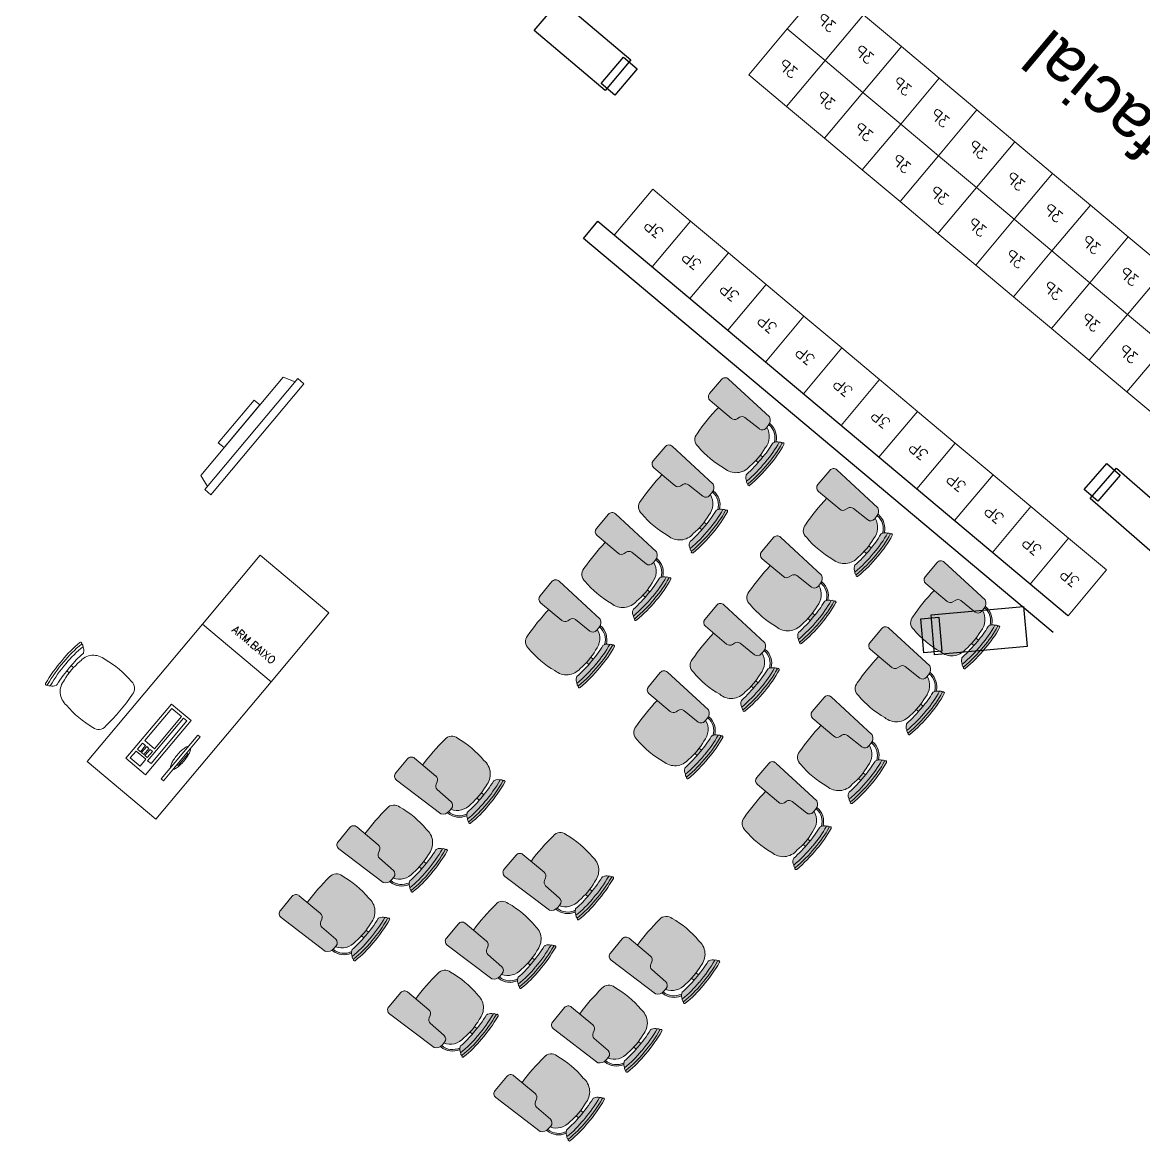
# Model space of a CAD drawing. Header units: metres. Extents: x 822482 to 822767, y 9662202 to 9662512.
# Drawn here: x 822672.43 to 822679.92, y 9662353.91 to 9662361.47 of the extents above; entities that cross this region are included whole.
import ezdxf
from ezdxf.enums import TextEntityAlignment as Align

# ---------------------------------------------------------------- set-up
doc = ezdxf.new("R2010")
doc.units = ezdxf.units.M
doc.layers.add('ARQ_NE_ALVENARIA', color=5, linetype='Continuous')
doc.layers.add('ARQ_NE_COTAS', color=7, linetype='Continuous', true_color=0x000000)
for name, color, linetype, lineweight in [('ARQ_NE_MOBILIÁRIOS', 251, 'Continuous', 0), ('NE_LEGENDA', 3, 'Continuous', 9), ('NE_MOBILIÁRIOS', 251, 'Continuous', 0)]:
    doc.layers.add(name, color=color, linetype=linetype, lineweight=lineweight)
doc.styles.add('ROMANS', font='romans', dxfattribs={"height": 0.2})
doc.styles.get("Standard").update_dxf_attribs({"font": 'arial.ttf'})

# ---------------------------------------------------------------- blocks, each defined once
blk = doc.blocks.new('ROUPEIRO 16 PORTAS - JG MÓVEIS - 1930X1380x400 - MARCA W3')
at = {"layer": 'NE_MOBILIÁRIOS', "transparency": 33554687}
for points in [[(-0.8617, 2.1052), (-0.4617, 2.1052), (-0.4617, 1.7752), (-0.8617, 1.7752)], [(-0.8617, 1.7752), (-0.4617, 1.7752), (-0.4617, 1.4452), (-0.8617, 1.4452)], [(-0.8617, 1.4452), (-0.4617, 1.4452), (-0.4617, 1.1152), (-0.8617, 1.1152)], [(-0.8617, 1.1152), (-0.4617, 1.1152), (-0.4617, 0.7852), (-0.8617, 0.7852)]]:
    blk.add_lwpolyline(points, close=True, dxfattribs=at)
at = {"layer": 'NE_LEGENDA', "transparency": 33554687, "char_height": 0.07491, "width": 0.044946, "attachment_point": 5, "rotation": 270.01129, "style": 'ROMANS'}
for insert in [(-0.6623, 1.9515), (-0.6623, 1.6215), (-0.6623, 1.2915), (-0.6623, 0.9615)]:
    blk.add_mtext('3P', dxfattribs=dict(at, insert=insert))
blk = doc.blocks.new('*U412')
h = blk.add_hatch(color=255)
h.dxf.hatch_style = 1
h.paths.add_polyline_path([(0.0872, -0.3963, -0.330894), (0.1105, -0.365), (0.127, -0.36, 0.31444), (0.1502, -0.3307), (0.1531, -0.2072, -0.396861), (0.1857, -0.1765), (0.2087, -0.1765, -0.302945), (0.2587, -0.2072), (0.2765, -0.5802, -0.428242), (0.2439, -0.6144), (0.1199, -0.6144, -0.414214), (0.0872, -0.5818)])
h.paths.add_polyline_path([(-0.1995, -0.2164, -0.414214), (-0.0795, -0.0964, -0.088566), (0.0805, -0.0964, -0.317951), (0.1936, -0.1765), (0.1857, -0.1765, 0.396861), (0.1531, -0.2072), (0.1502, -0.3307, -0.31444), (0.127, -0.36), (0.1105, -0.365, 0.330894), (0.0872, -0.3963), (0.0872, -0.5104, -0.037439), (-0.1395, -0.5064, -0.414214), (-0.1995, -0.4464, -0.089611)])
h.paths.add_polyline_path([(0.1478, -0.074, 0.056919), (0.1575, -0.0671, -0.288631), (0.2256, -0.1753, -0.00134), (0.2262, -0.1788, 0.052052), (0.2155, -0.1766, 0.000157), (0.2154, -0.1762, 0.305228)])
h.paths.add_polyline_path([(-0.0231, -0.0694, -0.00902), (0.0106, -0.0693, -0.00486), (0.0241, -0.0692), (0.0241, -0.0899, 0.025935), (-0.0231, -0.0899)])
h.paths.add_polyline_path([(-0.1698, -0.0487, -0.047638), (0.0105, -0.0344, -0.053565), (0.1707, -0.0487, -0.189609), (0.1437, -0.076, -0.22269), (0.1356, -0.0783, 0.04474), (0.012, -0.0693), (0.0089, -0.0693, 0.038598), (-0.1348, -0.0783, -0.216866), (-0.1428, -0.076, -0.189609)])
h.paths.add_polyline_path([(0.0105, -0.0151, -0.053435), (0.1767, -0.0301, 0.082553), (0.1791, -0.0302, -0.271734), (0.1707, -0.0487, 0.053565), (0.0105, -0.0344, 0.047638), (-0.1698, -0.0487, -0.271734), (-0.1782, -0.0302, 0.077231), (-0.1759, -0.0301, -0.047751)])
h.paths.add_polyline_path([(0.0105, -0.0001, -0.053361), (0.1796, -0.0154, -1), (0.1767, -0.0301, 0.053435), (0.0105, -0.0151, 0.047644), (-0.1755, -0.03, -1.034006), (-0.1785, -0.0153, -0.047696)])
at = {"color": 253}
for p, q in [((-0.0231, -0.0693), (-0.0231, -0.0899)), ((0.0241, -0.0693), (0.0241, -0.0899))]:
    blk.add_line(p, q, dxfattribs=at)
at = {"color": 0}
for p, q in [((0.0089, -0.0693), (0.012, -0.0693)), ((0.1502, -0.3307), (0.1531, -0.2072)), ((0.1857, -0.1765), (0.2087, -0.1765)), ((0.2765, -0.5798), (0.2587, -0.2072)), ((0.1105, -0.365), (0.127, -0.36)), ((0.0872, -0.5818), (0.0872, -0.3963)), ((0.1199, -0.6144), (0.2439, -0.6144))]:
    blk.add_line(p, q, dxfattribs=at)
for points in [[(0.0107, -0.0151, -0.053278), (0.1764, -0.03, 1.041839), (0.1792, -0.0153, 0.05325), (0.0105, -0.0001, 0.047646), (-0.1783, -0.0153, 1.041839), (-0.1755, -0.03, -0.047578), (0.0102, -0.0151)], [(0.1791, -0.0302, -0.271734), (0.1707, -0.0487, -0.189609), (0.1437, -0.076, -0.221082), (0.1356, -0.0783, 0.044762), (0.012, -0.0693, 0.046123)], [(0.1936, -0.1765, 0.317951), (0.0805, -0.0964, 0.088566), (-0.0795, -0.0964, 0.414214), (-0.1995, -0.2164, 0.089611), (-0.1995, -0.4464, 0.414214), (-0.1395, -0.5064, 0.037439), (0.0872, -0.5104)]]:
    blk.add_lwpolyline(points, format="xyb", dxfattribs=at)
at = {"color": 253}
for points in [[(0.2155, -0.1766, 0.000157), (0.2154, -0.1762, 0.305228), (0.1478, -0.074, 0.305228)], [(0.2262, -0.1788, 0.00134), (0.2256, -0.1753, 0.288631), (0.1575, -0.0671, 0.288631)]]:
    blk.add_lwpolyline(points, format="xyb", dxfattribs=at)
at = {"color": 0}
for centre, radius, start, end in [((-0.1581, -0.0323), 0.0202, 173.9204, 234.72892), ((-0.1216, -0.028), 0.0524, 203.26787, 246.21335), ((-0.0046, -1.0036), 0.9344, 89.17007, 98.00173), ((-0.1362, -0.0684), 0.01, 229.06737, 278.93362), ((0.1857, -0.2091), 0.0327, 90, 176.58479), ((0.2107, -0.2293), 0.0529, 24.72826, 92.14404), ((0.1199, -0.3963), 0.0327, 106.7638, 180), ((0.1175, -0.3288), 0.0327, 286.7638, 356.58479), ((0.1199, -0.5818), 0.0327, 180, 270), ((0.2439, -0.5818), 0.0327, 270, 3.41521)]:
    blk.add_arc(centre, radius, start, end, dxfattribs=at)
at = {"color": 253}
for centre, radius, start, end in [((-0.0044, -0.9855), 0.9513, 89.14998, 100.01319), ((0.0237, -0.7871), 0.7529, 78.74071, 90.95312)]:
    blk.add_arc(centre, radius, start, end, dxfattribs=at)
blk = doc.blocks.new('*U413')
h = blk.add_hatch(color=255)
h.dxf.hatch_style = 1
h.paths.add_polyline_path([(0.0872, -0.3963, -0.330894), (0.1105, -0.365), (0.127, -0.36, 0.31444), (0.1502, -0.3307), (0.1531, -0.2072, -0.396861), (0.1857, -0.1765), (0.2087, -0.1765, -0.302945), (0.2587, -0.2072), (0.2765, -0.5802, -0.428242), (0.2439, -0.6144), (0.1199, -0.6144, -0.414214), (0.0872, -0.5818)])
h.paths.add_polyline_path([(-0.1995, -0.2164, -0.414214), (-0.0795, -0.0964, -0.088566), (0.0805, -0.0964, -0.317951), (0.1936, -0.1765), (0.1857, -0.1765, 0.396861), (0.1531, -0.2072), (0.1502, -0.3307, -0.31444), (0.127, -0.36), (0.1105, -0.365, 0.330894), (0.0872, -0.3963), (0.0872, -0.5104, -0.037439), (-0.1395, -0.5064, -0.414214), (-0.1995, -0.4464, -0.089611)])
h.paths.add_polyline_path([(0.1478, -0.074, 0.056919), (0.1575, -0.0671, -0.288631), (0.2256, -0.1753, -0.00134), (0.2262, -0.1788, 0.052052), (0.2155, -0.1766, 0.000157), (0.2154, -0.1762, 0.305228)])
h.paths.add_polyline_path([(-0.0231, -0.0694, -0.00902), (0.0106, -0.0693, -0.00486), (0.0241, -0.0692), (0.0241, -0.0899, 0.025935), (-0.0231, -0.0899)])
h.paths.add_polyline_path([(-0.1698, -0.0487, -0.047638), (0.0105, -0.0344, -0.053565), (0.1707, -0.0487, -0.189609), (0.1437, -0.076, -0.22269), (0.1356, -0.0783, 0.04474), (0.012, -0.0693), (0.0089, -0.0693, 0.038598), (-0.1348, -0.0783, -0.216866), (-0.1428, -0.076, -0.189609)])
h.paths.add_polyline_path([(0.0105, -0.0151, -0.053435), (0.1767, -0.0301, 0.082553), (0.1791, -0.0302, -0.271734), (0.1707, -0.0487, 0.053565), (0.0105, -0.0344, 0.047638), (-0.1698, -0.0487, -0.271734), (-0.1782, -0.0302, 0.077231), (-0.1759, -0.0301, -0.047751)])
h.paths.add_polyline_path([(0.0105, -0.0001, -0.053361), (0.1796, -0.0154, -1), (0.1767, -0.0301, 0.053435), (0.0105, -0.0151, 0.047644), (-0.1755, -0.03, -1.034006), (-0.1785, -0.0153, -0.047696)])
at = {"color": 253}
for p, q in [((-0.0231, -0.0693), (-0.0231, -0.0899)), ((0.0241, -0.0693), (0.0241, -0.0899))]:
    blk.add_line(p, q, dxfattribs=at)
at = {"color": 0}
for p, q in [((0.0089, -0.0693), (0.012, -0.0693)), ((0.1502, -0.3307), (0.1531, -0.2072)), ((0.1857, -0.1765), (0.2087, -0.1765)), ((0.2765, -0.5798), (0.2587, -0.2072)), ((0.1105, -0.365), (0.127, -0.36)), ((0.0872, -0.5818), (0.0872, -0.3963)), ((0.1199, -0.6144), (0.2439, -0.6144))]:
    blk.add_line(p, q, dxfattribs=at)
for points in [[(0.0107, -0.0151, -0.053278), (0.1764, -0.03, 1.041839), (0.1792, -0.0153, 0.05325), (0.0105, -0.0001, 0.047646), (-0.1783, -0.0153, 1.041839), (-0.1755, -0.03, -0.047578), (0.0102, -0.0151)], [(0.1791, -0.0302, -0.271734), (0.1707, -0.0487, -0.189609), (0.1437, -0.076, -0.221082), (0.1356, -0.0783, 0.044762), (0.012, -0.0693, 0.046123)], [(0.1936, -0.1765, 0.317951), (0.0805, -0.0964, 0.088566), (-0.0795, -0.0964, 0.414214), (-0.1995, -0.2164, 0.089611), (-0.1995, -0.4464, 0.414214), (-0.1395, -0.5064, 0.037439), (0.0872, -0.5104)]]:
    blk.add_lwpolyline(points, format="xyb", dxfattribs=at)
at = {"color": 253}
for points in [[(0.2155, -0.1766, 0.000157), (0.2154, -0.1762, 0.305228), (0.1478, -0.074, 0.305228)], [(0.2262, -0.1788, 0.00134), (0.2256, -0.1753, 0.288631), (0.1575, -0.0671, 0.288631)]]:
    blk.add_lwpolyline(points, format="xyb", dxfattribs=at)
at = {"color": 0}
for centre, radius, start, end in [((-0.1581, -0.0323), 0.0202, 173.9204, 234.72892), ((-0.1216, -0.028), 0.0524, 203.26787, 246.21335), ((-0.0046, -1.0036), 0.9344, 89.17007, 98.00173), ((-0.1362, -0.0684), 0.01, 229.06737, 278.93362), ((0.1857, -0.2091), 0.0327, 90, 176.58479), ((0.2107, -0.2293), 0.0529, 24.72826, 92.14404), ((0.1199, -0.3963), 0.0327, 106.7638, 180), ((0.1175, -0.3288), 0.0327, 286.7638, 356.58479), ((0.1199, -0.5818), 0.0327, 180, 270), ((0.2439, -0.5818), 0.0327, 270, 3.41521)]:
    blk.add_arc(centre, radius, start, end, dxfattribs=at)
at = {"color": 253}
for centre, radius, start, end in [((-0.0044, -0.9855), 0.9513, 89.14998, 100.01319), ((0.0237, -0.7871), 0.7529, 78.74071, 90.95312)]:
    blk.add_arc(centre, radius, start, end, dxfattribs=at)
blk = doc.blocks.new('*U414')
h = blk.add_hatch(color=255)
h.dxf.hatch_style = 1
h.paths.add_polyline_path([(-0.0863, -0.3963, 0.330894), (-0.1095, -0.365), (-0.126, -0.36, -0.31444), (-0.1492, -0.3307), (-0.1521, -0.2072, 0.396861), (-0.1847, -0.1765), (-0.2078, -0.1765, 0.302945), (-0.2578, -0.2072), (-0.2756, -0.5802, 0.428242), (-0.2429, -0.6144), (-0.1189, -0.6144, 0.414214), (-0.0863, -0.5818)])
h.paths.add_polyline_path([(0.2005, -0.2164, 0.414214), (0.0805, -0.0964, 0.088566), (-0.0795, -0.0964, 0.317951), (-0.1927, -0.1765), (-0.1847, -0.1765, -0.396861), (-0.1521, -0.2072), (-0.1492, -0.3307, 0.31444), (-0.126, -0.36), (-0.1095, -0.365, -0.330894), (-0.0863, -0.3963), (-0.0863, -0.5104, 0.037439), (0.1405, -0.5064, 0.414214), (0.2005, -0.4464, 0.089611)])
h.paths.add_polyline_path([(-0.1468, -0.074, -0.056919), (-0.1565, -0.0671, 0.288631), (-0.2247, -0.1753, 0.00134), (-0.2253, -0.1788, -0.052052), (-0.2145, -0.1766, -0.000157), (-0.2144, -0.1762, -0.305228)])
h.paths.add_polyline_path([(0.0241, -0.0694, 0.00902), (-0.0096, -0.0693, 0.00486), (-0.0231, -0.0692), (-0.0231, -0.0899, -0.025935), (0.0241, -0.0899)])
h.paths.add_polyline_path([(0.1707, -0.0487, 0.047638), (-0.0096, -0.0344, 0.053565), (-0.1698, -0.0487, 0.189609), (-0.1428, -0.076, 0.22269), (-0.1346, -0.0783, -0.04474), (-0.0111, -0.0693), (-0.008, -0.0693, -0.038598), (0.1358, -0.0783, 0.216866), (0.1437, -0.076, 0.189609)])
h.paths.add_polyline_path([(-0.0095, -0.0151, 0.053435), (-0.1757, -0.0301, -0.082553), (-0.1782, -0.0302, 0.271734), (-0.1698, -0.0487, -0.053565), (-0.0096, -0.0344, -0.047638), (0.1707, -0.0487, 0.271734), (0.1791, -0.0302, -0.077231), (0.1768, -0.0301, 0.047751)])
h.paths.add_polyline_path([(-0.0095, -0.0001, 0.053361), (-0.1786, -0.0154, 1), (-0.1757, -0.0301, -0.053435), (-0.0095, -0.0151, -0.047644), (0.1764, -0.03, 1.034006), (0.1794, -0.0153, 0.047696)])
h = blk.add_hatch(color=255)
h.dxf.hatch_style = 1
h.paths.add_polyline_path([(0.5137, -0.3963, 0.330894), (0.4905, -0.365), (0.474, -0.36, -0.31444), (0.4508, -0.3307), (0.4479, -0.2072, 0.396861), (0.4153, -0.1765), (0.3922, -0.1765, 0.302945), (0.3422, -0.2072), (0.3244, -0.5802, 0.428242), (0.3571, -0.6144), (0.4811, -0.6144, 0.414214), (0.5137, -0.5818)])
h.paths.add_polyline_path([(0.8005, -0.2164, 0.414214), (0.6805, -0.0964, 0.088566), (0.5205, -0.0964, 0.317951), (0.4073, -0.1765), (0.4153, -0.1765, -0.396861), (0.4479, -0.2072), (0.4508, -0.3307, 0.31444), (0.474, -0.36), (0.4905, -0.365, -0.330894), (0.5137, -0.3963), (0.5137, -0.5104, 0.037439), (0.7405, -0.5064, 0.414214), (0.8005, -0.4464, 0.089611)])
h.paths.add_polyline_path([(0.4532, -0.074, -0.056919), (0.4435, -0.0671, 0.288631), (0.3753, -0.1753, 0.00134), (0.3747, -0.1788, -0.052052), (0.3855, -0.1766, -0.000157), (0.3856, -0.1762, -0.305228)])
h.paths.add_polyline_path([(0.6241, -0.0694, 0.00902), (0.5904, -0.0693, 0.00486), (0.5769, -0.0692), (0.5769, -0.0899, -0.025935), (0.6241, -0.0899)])
h.paths.add_polyline_path([(0.7707, -0.0487, 0.047638), (0.5904, -0.0344, 0.053565), (0.4302, -0.0487, 0.189609), (0.4572, -0.076, 0.22269), (0.4654, -0.0783, -0.04474), (0.5889, -0.0693), (0.592, -0.0693, -0.038598), (0.7358, -0.0783, 0.216866), (0.7437, -0.076, 0.189609)])
h.paths.add_polyline_path([(0.5905, -0.0151, 0.053435), (0.4243, -0.0301, -0.082553), (0.4218, -0.0302, 0.271734), (0.4302, -0.0487, -0.053565), (0.5904, -0.0344, -0.047638), (0.7707, -0.0487, 0.271734), (0.7791, -0.0302, -0.077231), (0.7768, -0.0301, 0.047751)])
h.paths.add_polyline_path([(0.5905, -0.0001, 0.053361), (0.4214, -0.0154, 1), (0.4243, -0.0301, -0.053435), (0.5905, -0.0151, -0.047644), (0.7764, -0.03, 1.034006), (0.7794, -0.0153, 0.047696)])
at = {"color": 253}
for p, q in [((-0.0231, -0.0693), (-0.0231, -0.0899)), ((0.0241, -0.0693), (0.0241, -0.0899)), ((0.5769, -0.0693), (0.5769, -0.0899)), ((0.6241, -0.0693), (0.6241, -0.0899))]:
    blk.add_line(p, q, dxfattribs=at)
at = {"color": 0}
for p, q in [((-0.008, -0.0693), (-0.0111, -0.0693)), ((0.592, -0.0693), (0.5889, -0.0693)), ((-0.2755, -0.5798), (-0.2578, -0.2072)), ((-0.1847, -0.1765), (-0.2078, -0.1765)), ((-0.1492, -0.3307), (-0.1521, -0.2072)), ((0.3245, -0.5798), (0.3422, -0.2072)), ((0.4153, -0.1765), (0.3922, -0.1765)), ((0.4508, -0.3307), (0.4479, -0.2072)), ((-0.1095, -0.365), (-0.126, -0.36)), ((0.4905, -0.365), (0.474, -0.36)), ((-0.0863, -0.5818), (-0.0863, -0.3963)), ((0.5137, -0.5818), (0.5137, -0.3963)), ((-0.1189, -0.6144), (-0.2429, -0.6144)), ((0.4811, -0.6144), (0.3571, -0.6144))]:
    blk.add_line(p, q, dxfattribs=at)
for points in [[(-0.0098, -0.0151, 0.053278), (-0.1755, -0.03, -1.041839), (-0.1783, -0.0153, -0.05325), (-0.0095, -0.0001, -0.047646), (0.1792, -0.0153, -1.041839), (0.1764, -0.03, 0.047578), (-0.0093, -0.0151)], [(0.5902, -0.0151, 0.053278), (0.4245, -0.03, -1.041839), (0.4217, -0.0153, -0.05325), (0.5905, -0.0001, -0.047646), (0.7792, -0.0153, -1.041839), (0.7764, -0.03, 0.047578), (0.5907, -0.0151)], [(-0.1782, -0.0302, 0.271734), (-0.1698, -0.0487, 0.189609), (-0.1428, -0.076, 0.221082), (-0.1347, -0.0783, -0.044762), (-0.0111, -0.0693, -0.046123)], [(0.4218, -0.0302, 0.271734), (0.4302, -0.0487, 0.189609), (0.4572, -0.076, 0.221082), (0.4653, -0.0783, -0.044762), (0.5889, -0.0693, -0.046123)], [(-0.1927, -0.1765, -0.317951), (-0.0795, -0.0964, -0.088566), (0.0805, -0.0964, -0.414214), (0.2005, -0.2164, -0.089611), (0.2005, -0.4464, -0.414214), (0.1405, -0.5064, -0.037439), (-0.0863, -0.5104)], [(0.4073, -0.1765, -0.317951), (0.5205, -0.0964, -0.088566), (0.6805, -0.0964, -0.414214), (0.8005, -0.2164, -0.089611), (0.8005, -0.4464, -0.414214), (0.7405, -0.5064, -0.037439), (0.5137, -0.5104)]]:
    blk.add_lwpolyline(points, format="xyb", dxfattribs=at)
at = {"color": 253}
for points in [[(-0.2253, -0.1788, -0.00134), (-0.2247, -0.1753, -0.288631), (-0.1565, -0.0671, -0.288631)], [(-0.2145, -0.1766, -0.000157), (-0.2144, -0.1762, -0.305228), (-0.1468, -0.074, -0.305228)], [(0.3747, -0.1788, -0.00134), (0.3753, -0.1753, -0.288631), (0.4435, -0.0671, -0.288631)], [(0.3855, -0.1766, -0.000157), (0.3856, -0.1762, -0.305228), (0.4532, -0.074, -0.305228)]]:
    blk.add_lwpolyline(points, format="xyb", dxfattribs=at)
for centre, radius, start, end in [((-0.0228, -0.7871), 0.7529, 89.04688, 101.25929), ((0.0053, -0.9855), 0.9513, 79.98681, 90.85002), ((0.5772, -0.7871), 0.7529, 89.04688, 101.25929), ((0.6053, -0.9855), 0.9513, 79.98681, 90.85002)]:
    blk.add_arc(centre, radius, start, end, dxfattribs=at)
at = {"color": 0}
for centre, radius, start, end in [((0.0055, -1.0036), 0.9344, 81.99827, 90.82993), ((0.1226, -0.028), 0.0524, 293.78665, 336.73213), ((0.1591, -0.0323), 0.0202, 305.27108, 6.0796), ((0.6055, -1.0036), 0.9344, 81.99827, 90.82993), ((0.7226, -0.028), 0.0524, 293.78665, 336.73213), ((0.7591, -0.0323), 0.0202, 305.27108, 6.0796), ((0.1372, -0.0684), 0.01, 261.06638, 310.93263), ((0.7372, -0.0684), 0.01, 261.06638, 310.93263), ((-0.2097, -0.2293), 0.0529, 87.85596, 155.27174), ((-0.1847, -0.2091), 0.0327, 3.41521, 90), ((0.3903, -0.2293), 0.0529, 87.85596, 155.27174), ((0.4153, -0.2091), 0.0327, 3.41521, 90), ((-0.1166, -0.3288), 0.0327, 183.41521, 253.2362), ((-0.1189, -0.3963), 0.0327, 0, 73.2362), ((0.4834, -0.3288), 0.0327, 183.41521, 253.2362), ((0.4811, -0.3963), 0.0327, 0, 73.2362), ((-0.2429, -0.5818), 0.0327, 176.58479, 270), ((-0.1189, -0.5818), 0.0327, 270, 0), ((0.3571, -0.5818), 0.0327, 176.58479, 270), ((0.4811, -0.5818), 0.0327, 270, 0)]:
    blk.add_arc(centre, radius, start, end, dxfattribs=at)
blk = doc.blocks.new('*U415')
h = blk.add_hatch(color=255)
h.dxf.hatch_style = 1
h.paths.add_polyline_path([(-0.0863, -0.3963, 0.330894), (-0.1095, -0.365), (-0.126, -0.36, -0.31444), (-0.1492, -0.3307), (-0.1521, -0.2072, 0.396861), (-0.1847, -0.1765), (-0.2078, -0.1765, 0.302945), (-0.2578, -0.2072), (-0.2756, -0.5802, 0.428242), (-0.2429, -0.6144), (-0.1189, -0.6144, 0.414214), (-0.0863, -0.5818)])
h.paths.add_polyline_path([(0.2005, -0.2164, 0.414214), (0.0805, -0.0964, 0.088566), (-0.0795, -0.0964, 0.317951), (-0.1927, -0.1765), (-0.1847, -0.1765, -0.396861), (-0.1521, -0.2072), (-0.1492, -0.3307, 0.31444), (-0.126, -0.36), (-0.1095, -0.365, -0.330894), (-0.0863, -0.3963), (-0.0863, -0.5104, 0.037439), (0.1405, -0.5064, 0.414214), (0.2005, -0.4464, 0.089611)])
h.paths.add_polyline_path([(-0.1468, -0.074, -0.056919), (-0.1565, -0.0671, 0.288631), (-0.2247, -0.1753, 0.00134), (-0.2253, -0.1788, -0.052052), (-0.2145, -0.1766, -0.000157), (-0.2144, -0.1762, -0.305228)])
h.paths.add_polyline_path([(0.0241, -0.0694, 0.00902), (-0.0096, -0.0693, 0.00486), (-0.0231, -0.0692), (-0.0231, -0.0899, -0.025935), (0.0241, -0.0899)])
h.paths.add_polyline_path([(0.1707, -0.0487, 0.047638), (-0.0096, -0.0344, 0.053565), (-0.1698, -0.0487, 0.189609), (-0.1428, -0.076, 0.22269), (-0.1346, -0.0783, -0.04474), (-0.0111, -0.0693), (-0.008, -0.0693, -0.038598), (0.1358, -0.0783, 0.216866), (0.1437, -0.076, 0.189609)])
h.paths.add_polyline_path([(-0.0095, -0.0151, 0.053435), (-0.1757, -0.0301, -0.082553), (-0.1782, -0.0302, 0.271734), (-0.1698, -0.0487, -0.053565), (-0.0096, -0.0344, -0.047638), (0.1707, -0.0487, 0.271734), (0.1791, -0.0302, -0.077231), (0.1768, -0.0301, 0.047751)])
h.paths.add_polyline_path([(-0.0095, -0.0001, 0.053361), (-0.1786, -0.0154, 1), (-0.1757, -0.0301, -0.053435), (-0.0095, -0.0151, -0.047644), (0.1764, -0.03, 1.034006), (0.1794, -0.0153, 0.047696)])
h = blk.add_hatch(color=255)
h.dxf.hatch_style = 1
h.paths.add_polyline_path([(0.5137, -0.3963, 0.330894), (0.4905, -0.365), (0.474, -0.36, -0.31444), (0.4508, -0.3307), (0.4479, -0.2072, 0.396861), (0.4153, -0.1765), (0.3922, -0.1765, 0.302945), (0.3422, -0.2072), (0.3244, -0.5802, 0.428242), (0.3571, -0.6144), (0.4811, -0.6144, 0.414214), (0.5137, -0.5818)])
h.paths.add_polyline_path([(0.8005, -0.2164, 0.414214), (0.6805, -0.0964, 0.088566), (0.5205, -0.0964, 0.317951), (0.4073, -0.1765), (0.4153, -0.1765, -0.396861), (0.4479, -0.2072), (0.4508, -0.3307, 0.31444), (0.474, -0.36), (0.4905, -0.365, -0.330894), (0.5137, -0.3963), (0.5137, -0.5104, 0.037439), (0.7405, -0.5064, 0.414214), (0.8005, -0.4464, 0.089611)])
h.paths.add_polyline_path([(0.4532, -0.074, -0.056919), (0.4435, -0.0671, 0.288631), (0.3753, -0.1753, 0.00134), (0.3747, -0.1788, -0.052052), (0.3855, -0.1766, -0.000157), (0.3856, -0.1762, -0.305228)])
h.paths.add_polyline_path([(0.6241, -0.0694, 0.00902), (0.5904, -0.0693, 0.00486), (0.5769, -0.0692), (0.5769, -0.0899, -0.025935), (0.6241, -0.0899)])
h.paths.add_polyline_path([(0.7707, -0.0487, 0.047638), (0.5904, -0.0344, 0.053565), (0.4302, -0.0487, 0.189609), (0.4572, -0.076, 0.22269), (0.4654, -0.0783, -0.04474), (0.5889, -0.0693), (0.592, -0.0693, -0.038598), (0.7358, -0.0783, 0.216866), (0.7437, -0.076, 0.189609)])
h.paths.add_polyline_path([(0.5905, -0.0151, 0.053435), (0.4243, -0.0301, -0.082553), (0.4218, -0.0302, 0.271734), (0.4302, -0.0487, -0.053565), (0.5904, -0.0344, -0.047638), (0.7707, -0.0487, 0.271734), (0.7791, -0.0302, -0.077231), (0.7768, -0.0301, 0.047751)])
h.paths.add_polyline_path([(0.5905, -0.0001, 0.053361), (0.4214, -0.0154, 1), (0.4243, -0.0301, -0.053435), (0.5905, -0.0151, -0.047644), (0.7764, -0.03, 1.034006), (0.7794, -0.0153, 0.047696)])
at = {"color": 253}
for p, q in [((-0.0231, -0.0693), (-0.0231, -0.0899)), ((0.0241, -0.0693), (0.0241, -0.0899)), ((0.5769, -0.0693), (0.5769, -0.0899)), ((0.6241, -0.0693), (0.6241, -0.0899))]:
    blk.add_line(p, q, dxfattribs=at)
at = {"color": 0}
for p, q in [((-0.008, -0.0693), (-0.0111, -0.0693)), ((0.592, -0.0693), (0.5889, -0.0693)), ((-0.2755, -0.5798), (-0.2578, -0.2072)), ((-0.1847, -0.1765), (-0.2078, -0.1765)), ((-0.1492, -0.3307), (-0.1521, -0.2072)), ((0.3245, -0.5798), (0.3422, -0.2072)), ((0.4153, -0.1765), (0.3922, -0.1765)), ((0.4508, -0.3307), (0.4479, -0.2072)), ((-0.1095, -0.365), (-0.126, -0.36)), ((0.4905, -0.365), (0.474, -0.36)), ((-0.0863, -0.5818), (-0.0863, -0.3963)), ((0.5137, -0.5818), (0.5137, -0.3963)), ((-0.1189, -0.6144), (-0.2429, -0.6144)), ((0.4811, -0.6144), (0.3571, -0.6144))]:
    blk.add_line(p, q, dxfattribs=at)
for points in [[(-0.0098, -0.0151, 0.053278), (-0.1755, -0.03, -1.041839), (-0.1783, -0.0153, -0.05325), (-0.0095, -0.0001, -0.047646), (0.1792, -0.0153, -1.041839), (0.1764, -0.03, 0.047578), (-0.0093, -0.0151)], [(0.5902, -0.0151, 0.053278), (0.4245, -0.03, -1.041839), (0.4217, -0.0153, -0.05325), (0.5905, -0.0001, -0.047646), (0.7792, -0.0153, -1.041839), (0.7764, -0.03, 0.047578), (0.5907, -0.0151)], [(-0.1782, -0.0302, 0.271734), (-0.1698, -0.0487, 0.189609), (-0.1428, -0.076, 0.221082), (-0.1347, -0.0783, -0.044762), (-0.0111, -0.0693, -0.046123)], [(0.4218, -0.0302, 0.271734), (0.4302, -0.0487, 0.189609), (0.4572, -0.076, 0.221082), (0.4653, -0.0783, -0.044762), (0.5889, -0.0693, -0.046123)], [(-0.1927, -0.1765, -0.317951), (-0.0795, -0.0964, -0.088566), (0.0805, -0.0964, -0.414214), (0.2005, -0.2164, -0.089611), (0.2005, -0.4464, -0.414214), (0.1405, -0.5064, -0.037439), (-0.0863, -0.5104)], [(0.4073, -0.1765, -0.317951), (0.5205, -0.0964, -0.088566), (0.6805, -0.0964, -0.414214), (0.8005, -0.2164, -0.089611), (0.8005, -0.4464, -0.414214), (0.7405, -0.5064, -0.037439), (0.5137, -0.5104)]]:
    blk.add_lwpolyline(points, format="xyb", dxfattribs=at)
at = {"color": 253}
for points in [[(-0.2253, -0.1788, -0.00134), (-0.2247, -0.1753, -0.288631), (-0.1565, -0.0671, -0.288631)], [(-0.2145, -0.1766, -0.000157), (-0.2144, -0.1762, -0.305228), (-0.1468, -0.074, -0.305228)], [(0.3747, -0.1788, -0.00134), (0.3753, -0.1753, -0.288631), (0.4435, -0.0671, -0.288631)], [(0.3855, -0.1766, -0.000157), (0.3856, -0.1762, -0.305228), (0.4532, -0.074, -0.305228)]]:
    blk.add_lwpolyline(points, format="xyb", dxfattribs=at)
for centre, radius, start, end in [((-0.0228, -0.7871), 0.7529, 89.04688, 101.25929), ((0.0053, -0.9855), 0.9513, 79.98681, 90.85002), ((0.5772, -0.7871), 0.7529, 89.04688, 101.25929), ((0.6053, -0.9855), 0.9513, 79.98681, 90.85002)]:
    blk.add_arc(centre, radius, start, end, dxfattribs=at)
at = {"color": 0}
for centre, radius, start, end in [((0.0055, -1.0036), 0.9344, 81.99827, 90.82993), ((0.1226, -0.028), 0.0524, 293.78665, 336.73213), ((0.1591, -0.0323), 0.0202, 305.27108, 6.0796), ((0.6055, -1.0036), 0.9344, 81.99827, 90.82993), ((0.7226, -0.028), 0.0524, 293.78665, 336.73213), ((0.7591, -0.0323), 0.0202, 305.27108, 6.0796), ((0.1372, -0.0684), 0.01, 261.06638, 310.93263), ((0.7372, -0.0684), 0.01, 261.06638, 310.93263), ((-0.2097, -0.2293), 0.0529, 87.85596, 155.27174), ((-0.1847, -0.2091), 0.0327, 3.41521, 90), ((0.3903, -0.2293), 0.0529, 87.85596, 155.27174), ((0.4153, -0.2091), 0.0327, 3.41521, 90), ((-0.1166, -0.3288), 0.0327, 183.41521, 253.2362), ((-0.1189, -0.3963), 0.0327, 0, 73.2362), ((0.4834, -0.3288), 0.0327, 183.41521, 253.2362), ((0.4811, -0.3963), 0.0327, 0, 73.2362), ((-0.2429, -0.5818), 0.0327, 176.58479, 270), ((-0.1189, -0.5818), 0.0327, 270, 0), ((0.3571, -0.5818), 0.0327, 176.58479, 270), ((0.4811, -0.5818), 0.0327, 270, 0)]:
    blk.add_arc(centre, radius, start, end, dxfattribs=at)
blk = doc.blocks.new('*U416')
h = blk.add_hatch(color=255)
h.dxf.hatch_style = 1
h.paths.add_polyline_path([(-0.0863, -0.3963, 0.330894), (-0.1095, -0.365), (-0.126, -0.36, -0.31444), (-0.1492, -0.3307), (-0.1521, -0.2072, 0.396861), (-0.1847, -0.1765), (-0.2078, -0.1765, 0.302945), (-0.2578, -0.2072), (-0.2756, -0.5802, 0.428242), (-0.2429, -0.6144), (-0.1189, -0.6144, 0.414214), (-0.0863, -0.5818)])
h.paths.add_polyline_path([(0.2005, -0.2164, 0.414214), (0.0805, -0.0964, 0.088566), (-0.0795, -0.0964, 0.317951), (-0.1927, -0.1765), (-0.1847, -0.1765, -0.396861), (-0.1521, -0.2072), (-0.1492, -0.3307, 0.31444), (-0.126, -0.36), (-0.1095, -0.365, -0.330894), (-0.0863, -0.3963), (-0.0863, -0.5104, 0.037439), (0.1405, -0.5064, 0.414214), (0.2005, -0.4464, 0.089611)])
h.paths.add_polyline_path([(-0.1468, -0.074, -0.056919), (-0.1565, -0.0671, 0.288631), (-0.2247, -0.1753, 0.00134), (-0.2253, -0.1788, -0.052052), (-0.2145, -0.1766, -0.000157), (-0.2144, -0.1762, -0.305228)])
h.paths.add_polyline_path([(0.0241, -0.0694, 0.00902), (-0.0096, -0.0693, 0.00486), (-0.0231, -0.0692), (-0.0231, -0.0899, -0.025935), (0.0241, -0.0899)])
h.paths.add_polyline_path([(0.1707, -0.0487, 0.047638), (-0.0096, -0.0344, 0.053565), (-0.1698, -0.0487, 0.189609), (-0.1428, -0.076, 0.22269), (-0.1346, -0.0783, -0.04474), (-0.0111, -0.0693), (-0.008, -0.0693, -0.038598), (0.1358, -0.0783, 0.216866), (0.1437, -0.076, 0.189609)])
h.paths.add_polyline_path([(-0.0095, -0.0151, 0.053435), (-0.1757, -0.0301, -0.082553), (-0.1782, -0.0302, 0.271734), (-0.1698, -0.0487, -0.053565), (-0.0096, -0.0344, -0.047638), (0.1707, -0.0487, 0.271734), (0.1791, -0.0302, -0.077231), (0.1768, -0.0301, 0.047751)])
h.paths.add_polyline_path([(-0.0095, -0.0001, 0.053361), (-0.1786, -0.0154, 1), (-0.1757, -0.0301, -0.053435), (-0.0095, -0.0151, -0.047644), (0.1764, -0.03, 1.034006), (0.1794, -0.0153, 0.047696)])
h = blk.add_hatch(color=255)
h.dxf.hatch_style = 1
h.paths.add_polyline_path([(0.5137, -0.3963, 0.330894), (0.4905, -0.365), (0.474, -0.36, -0.31444), (0.4508, -0.3307), (0.4479, -0.2072, 0.396861), (0.4153, -0.1765), (0.3922, -0.1765, 0.302945), (0.3422, -0.2072), (0.3244, -0.5802, 0.428242), (0.3571, -0.6144), (0.4811, -0.6144, 0.414214), (0.5137, -0.5818)])
h.paths.add_polyline_path([(0.8005, -0.2164, 0.414214), (0.6805, -0.0964, 0.088566), (0.5205, -0.0964, 0.317951), (0.4073, -0.1765), (0.4153, -0.1765, -0.396861), (0.4479, -0.2072), (0.4508, -0.3307, 0.31444), (0.474, -0.36), (0.4905, -0.365, -0.330894), (0.5137, -0.3963), (0.5137, -0.5104, 0.037439), (0.7405, -0.5064, 0.414214), (0.8005, -0.4464, 0.089611)])
h.paths.add_polyline_path([(0.4532, -0.074, -0.056919), (0.4435, -0.0671, 0.288631), (0.3753, -0.1753, 0.00134), (0.3747, -0.1788, -0.052052), (0.3855, -0.1766, -0.000157), (0.3856, -0.1762, -0.305228)])
h.paths.add_polyline_path([(0.6241, -0.0694, 0.00902), (0.5904, -0.0693, 0.00486), (0.5769, -0.0692), (0.5769, -0.0899, -0.025935), (0.6241, -0.0899)])
h.paths.add_polyline_path([(0.7707, -0.0487, 0.047638), (0.5904, -0.0344, 0.053565), (0.4302, -0.0487, 0.189609), (0.4572, -0.076, 0.22269), (0.4654, -0.0783, -0.04474), (0.5889, -0.0693), (0.592, -0.0693, -0.038598), (0.7358, -0.0783, 0.216866), (0.7437, -0.076, 0.189609)])
h.paths.add_polyline_path([(0.5905, -0.0151, 0.053435), (0.4243, -0.0301, -0.082553), (0.4218, -0.0302, 0.271734), (0.4302, -0.0487, -0.053565), (0.5904, -0.0344, -0.047638), (0.7707, -0.0487, 0.271734), (0.7791, -0.0302, -0.077231), (0.7768, -0.0301, 0.047751)])
h.paths.add_polyline_path([(0.5905, -0.0001, 0.053361), (0.4214, -0.0154, 1), (0.4243, -0.0301, -0.053435), (0.5905, -0.0151, -0.047644), (0.7764, -0.03, 1.034006), (0.7794, -0.0153, 0.047696)])
at = {"color": 253}
for p, q in [((-0.0231, -0.0693), (-0.0231, -0.0899)), ((0.0241, -0.0693), (0.0241, -0.0899)), ((0.5769, -0.0693), (0.5769, -0.0899)), ((0.6241, -0.0693), (0.6241, -0.0899))]:
    blk.add_line(p, q, dxfattribs=at)
at = {"color": 0}
for p, q in [((-0.008, -0.0693), (-0.0111, -0.0693)), ((0.592, -0.0693), (0.5889, -0.0693)), ((-0.2755, -0.5798), (-0.2578, -0.2072)), ((-0.1847, -0.1765), (-0.2078, -0.1765)), ((-0.1492, -0.3307), (-0.1521, -0.2072)), ((0.3245, -0.5798), (0.3422, -0.2072)), ((0.4153, -0.1765), (0.3922, -0.1765)), ((0.4508, -0.3307), (0.4479, -0.2072)), ((-0.1095, -0.365), (-0.126, -0.36)), ((0.4905, -0.365), (0.474, -0.36)), ((-0.0863, -0.5818), (-0.0863, -0.3963)), ((0.5137, -0.5818), (0.5137, -0.3963)), ((-0.1189, -0.6144), (-0.2429, -0.6144)), ((0.4811, -0.6144), (0.3571, -0.6144))]:
    blk.add_line(p, q, dxfattribs=at)
for points in [[(-0.0098, -0.0151, 0.053278), (-0.1755, -0.03, -1.041839), (-0.1783, -0.0153, -0.05325), (-0.0095, -0.0001, -0.047646), (0.1792, -0.0153, -1.041839), (0.1764, -0.03, 0.047578), (-0.0093, -0.0151)], [(0.5902, -0.0151, 0.053278), (0.4245, -0.03, -1.041839), (0.4217, -0.0153, -0.05325), (0.5905, -0.0001, -0.047646), (0.7792, -0.0153, -1.041839), (0.7764, -0.03, 0.047578), (0.5907, -0.0151)], [(-0.1782, -0.0302, 0.271734), (-0.1698, -0.0487, 0.189609), (-0.1428, -0.076, 0.221082), (-0.1347, -0.0783, -0.044762), (-0.0111, -0.0693, -0.046123)], [(0.4218, -0.0302, 0.271734), (0.4302, -0.0487, 0.189609), (0.4572, -0.076, 0.221082), (0.4653, -0.0783, -0.044762), (0.5889, -0.0693, -0.046123)], [(-0.1927, -0.1765, -0.317951), (-0.0795, -0.0964, -0.088566), (0.0805, -0.0964, -0.414214), (0.2005, -0.2164, -0.089611), (0.2005, -0.4464, -0.414214), (0.1405, -0.5064, -0.037439), (-0.0863, -0.5104)], [(0.4073, -0.1765, -0.317951), (0.5205, -0.0964, -0.088566), (0.6805, -0.0964, -0.414214), (0.8005, -0.2164, -0.089611), (0.8005, -0.4464, -0.414214), (0.7405, -0.5064, -0.037439), (0.5137, -0.5104)]]:
    blk.add_lwpolyline(points, format="xyb", dxfattribs=at)
at = {"color": 253}
for points in [[(-0.2253, -0.1788, -0.00134), (-0.2247, -0.1753, -0.288631), (-0.1565, -0.0671, -0.288631)], [(-0.2145, -0.1766, -0.000157), (-0.2144, -0.1762, -0.305228), (-0.1468, -0.074, -0.305228)], [(0.3747, -0.1788, -0.00134), (0.3753, -0.1753, -0.288631), (0.4435, -0.0671, -0.288631)], [(0.3855, -0.1766, -0.000157), (0.3856, -0.1762, -0.305228), (0.4532, -0.074, -0.305228)]]:
    blk.add_lwpolyline(points, format="xyb", dxfattribs=at)
for centre, radius, start, end in [((-0.0228, -0.7871), 0.7529, 89.04688, 101.25929), ((0.0053, -0.9855), 0.9513, 79.98681, 90.85002), ((0.5772, -0.7871), 0.7529, 89.04688, 101.25929), ((0.6053, -0.9855), 0.9513, 79.98681, 90.85002)]:
    blk.add_arc(centre, radius, start, end, dxfattribs=at)
at = {"color": 0}
for centre, radius, start, end in [((0.0055, -1.0036), 0.9344, 81.99827, 90.82993), ((0.1226, -0.028), 0.0524, 293.78665, 336.73213), ((0.1591, -0.0323), 0.0202, 305.27108, 6.0796), ((0.6055, -1.0036), 0.9344, 81.99827, 90.82993), ((0.7226, -0.028), 0.0524, 293.78665, 336.73213), ((0.7591, -0.0323), 0.0202, 305.27108, 6.0796), ((0.1372, -0.0684), 0.01, 261.06638, 310.93263), ((0.7372, -0.0684), 0.01, 261.06638, 310.93263), ((-0.2097, -0.2293), 0.0529, 87.85596, 155.27174), ((-0.1847, -0.2091), 0.0327, 3.41521, 90), ((0.3903, -0.2293), 0.0529, 87.85596, 155.27174), ((0.4153, -0.2091), 0.0327, 3.41521, 90), ((-0.1166, -0.3288), 0.0327, 183.41521, 253.2362), ((-0.1189, -0.3963), 0.0327, 0, 73.2362), ((0.4834, -0.3288), 0.0327, 183.41521, 253.2362), ((0.4811, -0.3963), 0.0327, 0, 73.2362), ((-0.2429, -0.5818), 0.0327, 176.58479, 270), ((-0.1189, -0.5818), 0.0327, 270, 0), ((0.3571, -0.5818), 0.0327, 176.58479, 270), ((0.4811, -0.5818), 0.0327, 270, 0)]:
    blk.add_arc(centre, radius, start, end, dxfattribs=at)
blk = doc.blocks.new('20006_ARQ_1400_3PV$0$TV')
at = {"color": 0, "transparency": 33554687}
for points in [[(0, 0), (0, 0.968), (0.0532, 0.968)], [(0, 0.968), (0.0532, 0.968), (0.0532, 0)], [(0.0532, 0.9406), (0.1345, 0.9133), (0.1345, 0.0547)], [(0, 0), (0.0532, 0), (0, 0)], [(0.0532, 0.0274), (0.1345, 0.0547)]]:
    blk.add_lwpolyline(points, dxfattribs=at)
blk.add_lwpolyline([(0.1854, 0.2974), (0.1854, 0.6706), (0.1345, 0.6706), (0.1345, 0.2974)], close=True, dxfattribs=at)
blk = doc.blocks.new('*U417')
h = blk.add_hatch(color=255)
h.dxf.hatch_style = 1
h.paths.add_polyline_path([(-0.0863, -0.3963, 0.330894), (-0.1095, -0.365), (-0.126, -0.36, -0.31444), (-0.1492, -0.3307), (-0.1521, -0.2072, 0.396861), (-0.1847, -0.1765), (-0.2078, -0.1765, 0.302945), (-0.2578, -0.2072), (-0.2756, -0.5802, 0.428242), (-0.2429, -0.6144), (-0.1189, -0.6144, 0.414214), (-0.0863, -0.5818)])
h.paths.add_polyline_path([(0.2005, -0.2164, 0.414214), (0.0805, -0.0964, 0.088566), (-0.0795, -0.0964, 0.317951), (-0.1927, -0.1765), (-0.1847, -0.1765, -0.396861), (-0.1521, -0.2072), (-0.1492, -0.3307, 0.31444), (-0.126, -0.36), (-0.1095, -0.365, -0.330894), (-0.0863, -0.3963), (-0.0863, -0.5104, 0.037439), (0.1405, -0.5064, 0.414214), (0.2005, -0.4464, 0.089611)])
h.paths.add_polyline_path([(-0.1468, -0.074, -0.056919), (-0.1565, -0.0671, 0.288631), (-0.2247, -0.1753, 0.00134), (-0.2253, -0.1788, -0.052052), (-0.2145, -0.1766, -0.000157), (-0.2144, -0.1762, -0.305228)])
h.paths.add_polyline_path([(0.0241, -0.0694, 0.00902), (-0.0096, -0.0693, 0.00486), (-0.0231, -0.0692), (-0.0231, -0.0899, -0.025935), (0.0241, -0.0899)])
h.paths.add_polyline_path([(0.1707, -0.0487, 0.047638), (-0.0096, -0.0344, 0.053565), (-0.1698, -0.0487, 0.189609), (-0.1428, -0.076, 0.22269), (-0.1346, -0.0783, -0.04474), (-0.0111, -0.0693), (-0.008, -0.0693, -0.038598), (0.1358, -0.0783, 0.216866), (0.1437, -0.076, 0.189609)])
h.paths.add_polyline_path([(-0.0095, -0.0151, 0.053435), (-0.1757, -0.0301, -0.082553), (-0.1782, -0.0302, 0.271734), (-0.1698, -0.0487, -0.053565), (-0.0096, -0.0344, -0.047638), (0.1707, -0.0487, 0.271734), (0.1791, -0.0302, -0.077231), (0.1768, -0.0301, 0.047751)])
h.paths.add_polyline_path([(-0.0095, -0.0001, 0.053361), (-0.1786, -0.0154, 1), (-0.1757, -0.0301, -0.053435), (-0.0095, -0.0151, -0.047644), (0.1764, -0.03, 1.034006), (0.1794, -0.0153, 0.047696)])
h = blk.add_hatch(color=255)
h.dxf.hatch_style = 1
h.paths.add_polyline_path([(0.5137, -0.3963, 0.330894), (0.4905, -0.365), (0.474, -0.36, -0.31444), (0.4508, -0.3307), (0.4479, -0.2072, 0.396861), (0.4153, -0.1765), (0.3922, -0.1765, 0.302945), (0.3422, -0.2072), (0.3244, -0.5802, 0.428242), (0.3571, -0.6144), (0.4811, -0.6144, 0.414214), (0.5137, -0.5818)])
h.paths.add_polyline_path([(0.8005, -0.2164, 0.414214), (0.6805, -0.0964, 0.088566), (0.5205, -0.0964, 0.317951), (0.4073, -0.1765), (0.4153, -0.1765, -0.396861), (0.4479, -0.2072), (0.4508, -0.3307, 0.31444), (0.474, -0.36), (0.4905, -0.365, -0.330894), (0.5137, -0.3963), (0.5137, -0.5104, 0.037439), (0.7405, -0.5064, 0.414214), (0.8005, -0.4464, 0.089611)])
h.paths.add_polyline_path([(0.4532, -0.074, -0.056919), (0.4435, -0.0671, 0.288631), (0.3753, -0.1753, 0.00134), (0.3747, -0.1788, -0.052052), (0.3855, -0.1766, -0.000157), (0.3856, -0.1762, -0.305228)])
h.paths.add_polyline_path([(0.6241, -0.0694, 0.00902), (0.5904, -0.0693, 0.00486), (0.5769, -0.0692), (0.5769, -0.0899, -0.025935), (0.6241, -0.0899)])
h.paths.add_polyline_path([(0.7707, -0.0487, 0.047638), (0.5904, -0.0344, 0.053565), (0.4302, -0.0487, 0.189609), (0.4572, -0.076, 0.22269), (0.4654, -0.0783, -0.04474), (0.5889, -0.0693), (0.592, -0.0693, -0.038598), (0.7358, -0.0783, 0.216866), (0.7437, -0.076, 0.189609)])
h.paths.add_polyline_path([(0.5905, -0.0151, 0.053435), (0.4243, -0.0301, -0.082553), (0.4218, -0.0302, 0.271734), (0.4302, -0.0487, -0.053565), (0.5904, -0.0344, -0.047638), (0.7707, -0.0487, 0.271734), (0.7791, -0.0302, -0.077231), (0.7768, -0.0301, 0.047751)])
h.paths.add_polyline_path([(0.5905, -0.0001, 0.053361), (0.4214, -0.0154, 1), (0.4243, -0.0301, -0.053435), (0.5905, -0.0151, -0.047644), (0.7764, -0.03, 1.034006), (0.7794, -0.0153, 0.047696)])
at = {"color": 253}
for p, q in [((-0.0231, -0.0693), (-0.0231, -0.0899)), ((0.0241, -0.0693), (0.0241, -0.0899)), ((0.5769, -0.0693), (0.5769, -0.0899)), ((0.6241, -0.0693), (0.6241, -0.0899))]:
    blk.add_line(p, q, dxfattribs=at)
at = {"color": 0}
for p, q in [((-0.008, -0.0693), (-0.0111, -0.0693)), ((0.592, -0.0693), (0.5889, -0.0693)), ((-0.2755, -0.5798), (-0.2578, -0.2072)), ((-0.1847, -0.1765), (-0.2078, -0.1765)), ((-0.1492, -0.3307), (-0.1521, -0.2072)), ((0.3245, -0.5798), (0.3422, -0.2072)), ((0.4153, -0.1765), (0.3922, -0.1765)), ((0.4508, -0.3307), (0.4479, -0.2072)), ((-0.1095, -0.365), (-0.126, -0.36)), ((0.4905, -0.365), (0.474, -0.36)), ((-0.0863, -0.5818), (-0.0863, -0.3963)), ((0.5137, -0.5818), (0.5137, -0.3963)), ((-0.1189, -0.6144), (-0.2429, -0.6144)), ((0.4811, -0.6144), (0.3571, -0.6144))]:
    blk.add_line(p, q, dxfattribs=at)
for points in [[(-0.0098, -0.0151, 0.053278), (-0.1755, -0.03, -1.041839), (-0.1783, -0.0153, -0.05325), (-0.0095, -0.0001, -0.047646), (0.1792, -0.0153, -1.041839), (0.1764, -0.03, 0.047578), (-0.0093, -0.0151)], [(0.5902, -0.0151, 0.053278), (0.4245, -0.03, -1.041839), (0.4217, -0.0153, -0.05325), (0.5905, -0.0001, -0.047646), (0.7792, -0.0153, -1.041839), (0.7764, -0.03, 0.047578), (0.5907, -0.0151)], [(-0.1782, -0.0302, 0.271734), (-0.1698, -0.0487, 0.189609), (-0.1428, -0.076, 0.221082), (-0.1347, -0.0783, -0.044762), (-0.0111, -0.0693, -0.046123)], [(0.4218, -0.0302, 0.271734), (0.4302, -0.0487, 0.189609), (0.4572, -0.076, 0.221082), (0.4653, -0.0783, -0.044762), (0.5889, -0.0693, -0.046123)], [(-0.1927, -0.1765, -0.317951), (-0.0795, -0.0964, -0.088566), (0.0805, -0.0964, -0.414214), (0.2005, -0.2164, -0.089611), (0.2005, -0.4464, -0.414214), (0.1405, -0.5064, -0.037439), (-0.0863, -0.5104)], [(0.4073, -0.1765, -0.317951), (0.5205, -0.0964, -0.088566), (0.6805, -0.0964, -0.414214), (0.8005, -0.2164, -0.089611), (0.8005, -0.4464, -0.414214), (0.7405, -0.5064, -0.037439), (0.5137, -0.5104)]]:
    blk.add_lwpolyline(points, format="xyb", dxfattribs=at)
at = {"color": 253}
for points in [[(-0.2253, -0.1788, -0.00134), (-0.2247, -0.1753, -0.288631), (-0.1565, -0.0671, -0.288631)], [(-0.2145, -0.1766, -0.000157), (-0.2144, -0.1762, -0.305228), (-0.1468, -0.074, -0.305228)], [(0.3747, -0.1788, -0.00134), (0.3753, -0.1753, -0.288631), (0.4435, -0.0671, -0.288631)], [(0.3855, -0.1766, -0.000157), (0.3856, -0.1762, -0.305228), (0.4532, -0.074, -0.305228)]]:
    blk.add_lwpolyline(points, format="xyb", dxfattribs=at)
for centre, radius, start, end in [((-0.0228, -0.7871), 0.7529, 89.04688, 101.25929), ((0.0053, -0.9855), 0.9513, 79.98681, 90.85002), ((0.5772, -0.7871), 0.7529, 89.04688, 101.25929), ((0.6053, -0.9855), 0.9513, 79.98681, 90.85002)]:
    blk.add_arc(centre, radius, start, end, dxfattribs=at)
at = {"color": 0}
for centre, radius, start, end in [((0.0055, -1.0036), 0.9344, 81.99827, 90.82993), ((0.1226, -0.028), 0.0524, 293.78665, 336.73213), ((0.1591, -0.0323), 0.0202, 305.27108, 6.0796), ((0.6055, -1.0036), 0.9344, 81.99827, 90.82993), ((0.7226, -0.028), 0.0524, 293.78665, 336.73213), ((0.7591, -0.0323), 0.0202, 305.27108, 6.0796), ((0.1372, -0.0684), 0.01, 261.06638, 310.93263), ((0.7372, -0.0684), 0.01, 261.06638, 310.93263), ((-0.2097, -0.2293), 0.0529, 87.85596, 155.27174), ((-0.1847, -0.2091), 0.0327, 3.41521, 90), ((0.3903, -0.2293), 0.0529, 87.85596, 155.27174), ((0.4153, -0.2091), 0.0327, 3.41521, 90), ((-0.1166, -0.3288), 0.0327, 183.41521, 253.2362), ((-0.1189, -0.3963), 0.0327, 0, 73.2362), ((0.4834, -0.3288), 0.0327, 183.41521, 253.2362), ((0.4811, -0.3963), 0.0327, 0, 73.2362), ((-0.2429, -0.5818), 0.0327, 176.58479, 270), ((-0.1189, -0.5818), 0.0327, 270, 0), ((0.3571, -0.5818), 0.0327, 176.58479, 270), ((0.4811, -0.5818), 0.0327, 270, 0)]:
    blk.add_arc(centre, radius, start, end, dxfattribs=at)
blk = doc.blocks.new('*U326')
at = {"color": 253}
for p, q in [((0.2641, -0.2636), (0.6364, -0.2636)), ((0.2641, -0.2938), (0.2641, -0.2636)), ((0.2641, -0.2938), (0.6364, -0.2938)), ((0.6364, -0.2636), (0.6364, -0.2938)), ((0.2038, -0.3089), (0.2641, -0.3089)), ((0.2038, -0.3944), (0.2038, -0.3089)), ((0.2641, -0.3944), (0.2641, -0.3089)), ((0.2792, -0.3089), (0.3327, -0.3089)), ((0.2792, -0.329), (0.2792, -0.3089)), ((0.2792, -0.329), (0.3327, -0.329)), ((0.2792, -0.3391), (0.3327, -0.3391)), ((0.2792, -0.3592), (0.2792, -0.3391)), ((0.2792, -0.3592), (0.3327, -0.3592)), ((0.2792, -0.3693), (0.3327, -0.3693)), ((0.2792, -0.3944), (0.2792, -0.3693)), ((0.3327, -0.329), (0.3327, -0.3089)), ((0.3327, -0.3592), (0.3327, -0.3391)), ((0.3327, -0.3944), (0.3327, -0.3693)), ((0.3554, -0.3089), (0.6364, -0.3089)), ((0.3554, -0.3944), (0.3554, -0.3089)), ((0.6364, -0.3089), (0.6364, -0.3944)), ((0.2641, -0.3944), (0.2038, -0.3944)), ((0.3327, -0.3944), (0.2792, -0.3944)), ((0.6364, -0.3944), (0.3554, -0.3944)), ((0.3765, -1.0936), (0.3765, -1.073)), ((0.4237, -1.0936), (0.4237, -1.073))]:
    blk.add_line(p, q, dxfattribs=at)
at = {"color": 0}
for points in [[(1.2, -0.6), (0, -0.6), (0, 0), (1.2, 0)], [(0.6113, -0.1465), (0.2288, -0.1465), (0.2288, -0.1263), (0.6113, -0.1263)], [(0.6566, -0.4146), (0.1836, -0.4146), (0.1836, -0.2435), (0.6566, -0.2435)]]:
    blk.add_lwpolyline(points, close=True, dxfattribs=at)
at = {"color": 253}
for points in [[(0.514, -0.1263, 0.078588), (0.4908, -0.1151, 0.04214), (0.4611, -0.1088, 0.031045), (0.4201, -0.1063, 0.031045), (0.379, -0.1088, 0.04214), (0.3494, -0.1151, 0.078588), (0.3262, -0.1263, 0.239952)], [(0.3262, -0.1465, 0.078588), (0.3494, -0.1577, 0.04214), (0.379, -0.164, 0.031045), (0.4201, -0.1665, 0.031045), (0.4611, -0.164, 0.04214), (0.4908, -0.1577, 0.078588), (0.514, -0.1465, 0.239952)], [(0.5787, -1.1327, 0.271734), (0.5703, -1.1141, -0.053337), (0.4108, -1.1285, -0.047695), (0.2298, -1.1142, 0.271734), (0.2214, -1.1328)], [(0.5703, -1.1141, 0.189609), (0.5433, -1.0869, 0.221082), (0.5352, -1.0846, -0.044762), (0.4116, -1.0936), (0.4085, -1.0936, -0.038554), (0.2649, -1.0846, 0.221082), (0.2568, -1.0869, 0.189609), (0.2298, -1.1142)]]:
    blk.add_lwpolyline(points, format="xyb", dxfattribs=at)
blk.add_lwpolyline([(0.3701, -0.1263), (0.3701, -0.1163), (0.4701, -0.1163), (0.4701, -0.1263)], dxfattribs=at)
at = {"color": 0}
blk.add_lwpolyline([(0.3201, -1.0665, -0.414214), (0.2, -0.9465, -0.089611), (0.2, -0.7165, -0.414214), (0.26, -0.6565, -0.04626), (0.54, -0.6565, -0.414214), (0.6, -0.7164, -0.089611), (0.6, -0.9464, -0.414214), (0.4801, -1.0665, -0.088566)], format="xyb", close=True, dxfattribs=at)
blk.add_lwpolyline([(0.4103, -1.1478, 0.053278), (0.576, -1.1328, -1.041839), (0.5788, -1.1476, -0.05325), (0.4101, -1.1628, -0.047646), (0.2213, -1.1476, -1.041839), (0.2241, -1.1329, 0.047578), (0.4098, -1.1478)], format="xyb", dxfattribs=at)
blk = doc.blocks.new('*U327')
at = {"color": 0}
blk.add_lwpolyline([(0.6, -0.6), (0, -0.6), (0, 0), (0.6, 0)], close=True, dxfattribs=at)
blk = doc.blocks.new('A$C8f1b9c42')
at = {"layer": 'ARQ_NE_ALVENARIA', "ltscale": 10}
blk.add_lwpolyline([(289.5021, -199.5289), (293.6014, -199.5289), (293.6014, -199.6789), (289.5021, -199.6789)], dxfattribs=at)
at = {"layer": 'ARQ_NE_MOBILIÁRIOS', "transparency": 33554687, "xscale": -1}
for name, p, rotation in [('*U416', (289.7779, -195.0274), 90), ('*U415', (290.6822, -195), 90), ('*U414', (291.6515, -195.0274), 90), ('*U417', (289.7779, -195.6274), 90), ('*U417', (290.6822, -195.6), 90), ('*U414', (291.6515, -195.6274), 90), ('20006_ARQ_1400_3PV$0$TV', (294.4088, -196.6158), 180.000000003544), ('*U412', (289.7818, -197.3925), 90), ('*U412', (290.7277, -197.3925), 90), ('*U412', (291.6735, -197.3925), 90), ('*U412', (289.7818, -197.9686), 90), ('*U413', (290.7277, -197.9795), 90), ('*U413', (291.6735, -197.9795), 90), ('*U412', (289.7818, -198.5694), 90), ('*U412', (290.7277, -198.5694), 90), ('*U412', (291.6735, -198.5694), 90), ('*U412', (289.7818, -199.1456), 90), ('*U413', (290.7277, -199.1565), 90), ('*U413', (291.6735, -199.1565), 90)]:
    blk.add_blockref(name, p, dxfattribs=dict(at, rotation=rotation))
at = {"layer": 'ARQ_NE_MOBILIÁRIOS'}
for name, p, xscale, rotation in [('*U326', (293.2961, -194.7172), -0.9999999999999999, 89.99999998243293), ('*U327', (293.2961, -195.9172), -0.9999999999999999, 89.99999998243293), ('ROUPEIRO 16 PORTAS - JG MÓVEIS - 1930X1380x400 - MARCA W3', (291.6022, -201.9405), -1, 90), ('ROUPEIRO 16 PORTAS - JG MÓVEIS - 1930X1380x400 - MARCA W3', (292.9222, -201.9405), -1, 90), ('ROUPEIRO 16 PORTAS - JG MÓVEIS - 1930X1380x400 - MARCA W3', (293.5822, -201.9405), -1, 90), ('ROUPEIRO 16 PORTAS - JG MÓVEIS - 1930X1380x400 - MARCA W3', (294.2422, -201.9405), -1, 90), ('ROUPEIRO 16 PORTAS - JG MÓVEIS - 1930X1380x400 - MARCA W3', (291.602, -202.3405), -1, 90), ('ROUPEIRO 16 PORTAS - JG MÓVEIS - 1930X1380x400 - MARCA W3', (292.9222, -202.3405), -1, 90), ('ROUPEIRO 16 PORTAS - JG MÓVEIS - 1930X1380x400 - MARCA W3', (294.2422, -202.3405), -1, 90)]:
    blk.add_blockref(name, p, dxfattribs=dict(at, xscale=xscale, rotation=rotation))
at = {"layer": 'ARQ_NE_MOBILIÁRIOS', "rotation": 90}
for p in [(291.6022, -199.2172), (292.2622, -199.2172), (293.5822, -199.2172), (294.2422, -199.2172)]:
    blk.add_blockref('ROUPEIRO 16 PORTAS - JG MÓVEIS - 1930X1380x400 - MARCA W3', p, dxfattribs=at)
at = {"layer": 'ARQ_NE_MOBILIÁRIOS', "style": 'ROMANS'}
blk.add_text('ARM.BAIXO', height=0.05077, rotation=180, dxfattribs=at).set_placement((293.5426, -196.0063), align=Align.CENTER)

msp = doc.modelspace()

# ---------------------------------------------------------------- linework, layer by layer
at = {"layer": 'ARQ_NE_COTAS', "color": 1}
for points in [[(822676.0231, 9662361.6207), (822676.4969, 9662361.2199), (822676.3232, 9662361.0145), (822675.8494, 9662361.4154)], [(822676.4462, 9662361.237), (822676.5381, 9662361.1592), (822676.3898, 9662360.9839), (822676.2979, 9662361.0617)], [(822679.6178, 9662358.269), (822679.527, 9662358.3481), (822679.6777, 9662358.5213), (822679.7686, 9662358.4422)], [(822680.0355, 9662357.8794), (822679.5673, 9662358.2869), (822679.7439, 9662358.4898), (822680.2121, 9662358.0823)], [(822679.1455, 9662357.2978), (822678.5274, 9662357.2414), (822678.503, 9662357.5093), (822679.121, 9662357.5657)], [(822678.5752, 9662357.2656), (822678.4553, 9662357.2547), (822678.4344, 9662357.4833), (822678.5544, 9662357.4943)]]:
    msp.add_lwpolyline(points, close=True, dxfattribs=at)

# ---------------------------------------------------------------- block references
at = {"ltscale": 10, "rotation": 140.0090103764572}
msp.add_blockref('A$C8f1b9c42', (822772.889, 9662018.4697), dxfattribs=at)

# ---------------------------------------------------------------- texts
at = {"layer": 'ARQ_NE_COTAS', "color": 0, "insert": (822679.9021, 9662360.5183), "char_height": 0.3229, "attachment_point": 1, "rotation": 140.00901}
msp.add_mtext_dynamic_manual_height_columns('facial', width=0.135285, gutter_width=1.6145, heights=[0], dxfattribs=at)

doc.saveas('drawing.dxf')
